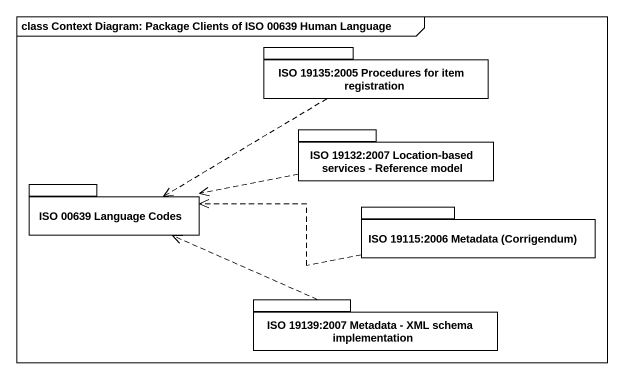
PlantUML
@startuml
mainframe class Context Diagram: Package Clients of ISO 00639 Human Language
package "ISO 19135:2005 Procedures for item registration" as ISO_19135_2005_Procedures {
}
package "ISO 19132:2007 Location-based services - Reference model" as ISO_19132_2007_Location {
}
package "ISO 00639 Language Codes" as ISO_00639_Language_Codes {
}
package "ISO 19115:2006 Metadata (Corrigendum)" as ISO_19115_2006_Metadata {
}
package "ISO 19139:2007 Metadata - XML schema implementation" as ISO_19139_2007_Metadata_XML {
}
ISO_19135_2005_Procedures .left.> ISO_00639_Language_Codes
ISO_19132_2007_Location .left.> ISO_00639_Language_Codes
ISO_19115_2006_Metadata .left.> ISO_00639_Language_Codes
ISO_19139_2007_Metadata_XML .left.> ISO_00639_Language_Codes
@enduml
